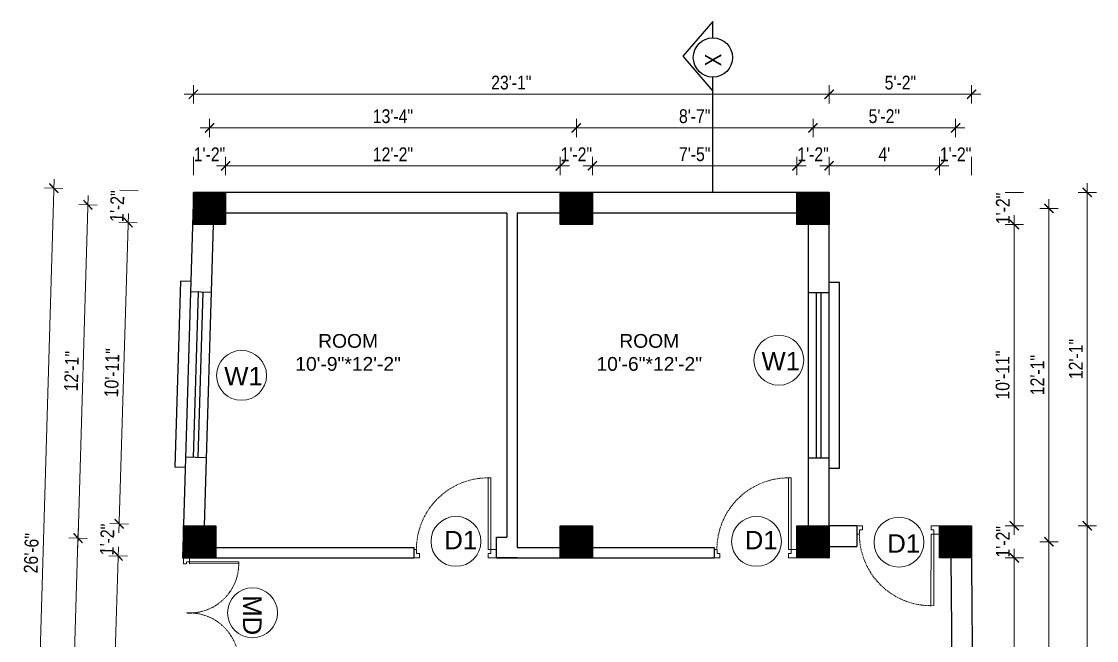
# Model space of a CAD drawing. Header units: inches. Extents: x -9985691 to 3643, y -3270716 to 4788.
# Drawn here: x -4975183.7 to -4974715.9, y -3264866.4 to -3264596.9 of the extents above; entities that cross this region are included whole.
import ezdxf

# ---------------------------------------------------------------- set-up
doc = ezdxf.new("R2010")
doc.units = ezdxf.units.IN
doc.header["$LTSCALE"] = 2
doc.header["$MEASUREMENT"] = 0
doc.header["$PDMODE"] = 34
doc.linetypes.add('HIDDEN', pattern=[0.375, 0.25, -0.125])
doc.layers.get('0').update_dxf_attribs({"linetype": 'CONTINUOUS'})
doc.layers.get('DEFPOINTS').update_dxf_attribs({"color": 141, "linetype": 'CONTINUOUS'})
doc.layers.add('A-Hatch', color=7, linetype='CONTINUOUS')
for name, color, linetype, lineweight in [('Annotate-Lite.w', 177, 'CONTINUOUS', 9), ('DIM 1-100', 4, 'CONTINUOUS', 13), ('Door-Window.w', 4, 'CONTINUOUS', 15), ('TEXT', 181, 'CONTINUOUS', 25)]:
    doc.layers.add(name, color=color, linetype=linetype, lineweight=lineweight)
doc.styles.add('ARAIL', font='ARIALN.TTF')
doc.styles.add('arial.', font='arial.ttf')
doc.styles.add('gaurav', font='arial.ttf')
doc.styles.get("Standard").update_dxf_attribs({"font": 'ARIALN.TTF'})
doc.dimstyles.new('1 by 96', dxfattribs={"dimtxt": 6, "dimasz": 4, "dimexe": 4, "dimexo": 4, "dimgap": 2, "dimtad": 1, "dimdec": 0, "dimzin": 0, "dimdsep": 46, "dimlunit": 4, "dimtxsty": 'Standard', "dimblk": 'ARCHTICK', "dimcen": 0, "dimdle": 4, "dimadec": 0, "dimazin": 0, "dimtfac": 1, "dimtdec": 0, "dimtix": 1, "dimtofl": 0, "dimtmove": 1, "dimatfit": 3, "dimldrblk": 'ARCHTICK', "dimfxl": 4, "dimfxlon": 1, "dimtolj": 1, "dimtzin": 0, "dimlwd": -1, "dimlwe": -1, "dimarcsym": 0})

# ---------------------------------------------------------------- blocks, each defined once
blk = doc.blocks.new('FDFDRE')
at = {"ltscale": 3}
for p, q in [((165701.11, -58637.82), (165701.1, -58641.5)), ((165704.78, -58637.83), (165701.11, -58637.82)), ((165704.78, -58639.66), (165703.55, -58639.66)), ((165703.55, -58639.66), (165703.55, -58641.5)), ((165704.78, -58639.66), (165704.78, -58637.83)), ((165766.98, -58637.83), (165770.65, -58637.82)), ((165766.98, -58639.66), (165766.98, -58637.83)), ((165766.98, -58639.66), (165768.2, -58639.66)), ((165768.2, -58639.66), (165768.2, -58641.5)), ((165770.65, -58637.82), (165770.65, -58641.5)), ((165701.1, -58641.5), (165703.55, -58641.5)), ((165703.55, -58641.5), (165703.53, -58672.63)), ((165703.55, -58641.5), (165704.78, -58641.5)), ((165704.78, -58641.5), (165704.76, -58672.65)), ((165766.98, -58641.5), (165767, -58672.65)), ((165768.2, -58641.5), (165766.98, -58641.5)), ((165770.65, -58641.5), (165768.2, -58641.5)), ((165768.2, -58641.5), (165768.22, -58672.63)), ((165703.53, -58672.63), (165704.76, -58672.65)), ((165768.22, -58672.63), (165767, -58672.65))]:
    blk.add_line(p, q, dxfattribs=at)
at = {"layer": 'Door-Window.w', "color": 9, "linetype": 'HIDDEN', "lineweight": 18}
for centre, start, end in [((165704.78, -58641.5), 269.96183, 3.38353), ((165766.98, -58641.5), 176.61647, 270.03817)]:
    blk.add_arc(centre, 31.16, start, end, dxfattribs=at)
blk = doc.blocks.new('3-0')
at = {"ltscale": 3}
for p, q in [((11063.05, 10097.68), (11065.97, 10099.9)), ((11063.05, 10097.68), (11064.53, 10095.73)), ((11065.25, 10097.81), (11066.71, 10098.92)), ((11065.99, 10096.84), (11065.25, 10097.81)), ((11065.97, 10099.9), (11066.71, 10098.92)), ((11065.99, 10096.84), (11064.53, 10095.73)), ((11085.5, 10074.13), (11110.32, 10092.96)), ((11111.05, 10091.97), (11110.32, 10092.96)), ((11086.24, 10073.15), (11111.05, 10091.97)), ((11086.24, 10073.15), (11085.5, 10074.13)), ((11084.04, 10073.02), (11082.57, 10071.91)), ((11082.57, 10071.91), (11084.79, 10068.98)), ((11084.04, 10073.02), (11084.78, 10072.04)), ((11084.78, 10072.04), (11086.24, 10073.15)), ((11084.79, 10068.98), (11087.72, 10071.2)), ((11087.72, 10071.2), (11086.24, 10073.15))]:
    blk.add_line(p, q, dxfattribs=at)
at = {"layer": 'Door-Window.w', "color": 9, "linetype": 'HIDDEN', "lineweight": 18}
blk.add_arc((11085.5, 10074.13), 31.16, 37.1906, 127.1465, dxfattribs=at)
blk = doc.blocks.new('*D651')
at = {"layer": 'DEFPOINTS', "color": 0, "ltscale": 0.5, "transparency": 16777216}
for p in [(-4975094.88, -3264659.79), (-4975108.88, -3264671.33), (-4975094.88, -3264671.33)]:
    blk.add_point(p, dxfattribs=at)
at = {"layer": 'DIM 1-100', "color": 0, "ltscale": 0.5, "transparency": 16777216}
for p, q in [((-4975108.88, -3264663.79), (-4975108.88, -3264655.79)), ((-4975094.88, -3264663.79), (-4975094.88, -3264655.79))]:
    blk.add_line(p, q, dxfattribs=at)
at = {"layer": 'DIM 1-100', "color": 0, "ltscale": 0.5, "transparency": 16777216, "insert": (-4975101.88, -3264654.78), "char_height": 6, "attachment_point": 5}
blk.add_mtext('\\A1;1\'-2"', dxfattribs=at)
blk = doc.blocks.new('_ArchTick')
at = {"color": 0, "linetype": 'ByBlock', "const_width": 0.15}
blk.add_lwpolyline([(-0.5, -0.5), (0.5, 0.5)], dxfattribs=at)
blk = doc.blocks.new('*D652')
at = {"layer": 'DEFPOINTS', "color": 0, "ltscale": 0.5, "transparency": 16777216}
for p in [(-4974949.24, -3264659.79), (-4975094.88, -3264671.33), (-4974949.24, -3264671.33)]:
    blk.add_point(p, dxfattribs=at)
at = {"layer": 'DIM 1-100', "color": 0, "ltscale": 0.5, "transparency": 16777216}
for p, q in [((-4975094.88, -3264663.79), (-4975094.88, -3264655.79)), ((-4974949.24, -3264663.79), (-4974949.24, -3264655.79)), ((-4975098.88, -3264659.79), (-4974945.24, -3264659.79))]:
    blk.add_line(p, q, dxfattribs=at)
at = {"layer": 'DIM 1-100', "color": 0, "ltscale": 0.5, "transparency": 16777216, "xscale": 4, "yscale": 4, "zscale": 4, "rotation": 180}
blk.add_blockref('_ArchTick', (-4975094.88, -3264659.79), dxfattribs=at)
at = {"layer": 'DIM 1-100', "color": 0, "ltscale": 0.5, "transparency": 16777216, "xscale": 4, "yscale": 4, "zscale": 4}
blk.add_blockref('_ArchTick', (-4974949.24, -3264659.79), dxfattribs=at)
at = {"layer": 'DIM 1-100', "color": 0, "ltscale": 0.5, "transparency": 16777216, "insert": (-4975022.06, -3264654.78), "char_height": 6, "attachment_point": 5}
blk.add_mtext('\\A1;12\'-2"', dxfattribs=at)
blk = doc.blocks.new('*D653')
at = {"layer": 'DEFPOINTS', "color": 0, "ltscale": 0.5, "transparency": 16777216}
for p in [(-4974935.24, -3264659.79), (-4974949.24, -3264671.33), (-4974935.24, -3264671.33)]:
    blk.add_point(p, dxfattribs=at)
at = {"layer": 'DIM 1-100', "color": 0, "ltscale": 0.5, "transparency": 16777216}
for p, q in [((-4974949.24, -3264663.79), (-4974949.24, -3264655.79)), ((-4974935.24, -3264663.79), (-4974935.24, -3264655.79))]:
    blk.add_line(p, q, dxfattribs=at)
at = {"layer": 'DIM 1-100', "color": 0, "ltscale": 0.5, "transparency": 16777216, "insert": (-4974942.24, -3264654.78), "char_height": 6, "attachment_point": 5}
blk.add_mtext('\\A1;1\'-2"', dxfattribs=at)
blk = doc.blocks.new('*D654')
at = {"layer": 'DEFPOINTS', "color": 0, "ltscale": 0.5, "transparency": 16777216}
for p in [(-4974846.24, -3264659.79), (-4974935.24, -3264671.33), (-4974846.24, -3264671.33)]:
    blk.add_point(p, dxfattribs=at)
at = {"layer": 'DIM 1-100', "color": 0, "ltscale": 0.5, "transparency": 16777216}
for p, q in [((-4974935.24, -3264663.79), (-4974935.24, -3264655.79)), ((-4974846.24, -3264663.79), (-4974846.24, -3264655.79)), ((-4974939.24, -3264659.79), (-4974842.24, -3264659.79))]:
    blk.add_line(p, q, dxfattribs=at)
at = {"layer": 'DIM 1-100', "color": 0, "ltscale": 0.5, "transparency": 16777216, "xscale": 4, "yscale": 4, "zscale": 4, "rotation": 180}
blk.add_blockref('_ArchTick', (-4974935.24, -3264659.79), dxfattribs=at)
at = {"layer": 'DIM 1-100', "color": 0, "ltscale": 0.5, "transparency": 16777216, "xscale": 4, "yscale": 4, "zscale": 4}
blk.add_blockref('_ArchTick', (-4974846.24, -3264659.79), dxfattribs=at)
at = {"layer": 'DIM 1-100', "color": 0, "ltscale": 0.5, "transparency": 16777216, "insert": (-4974890.74, -3264654.74), "char_height": 6, "attachment_point": 5}
blk.add_mtext('\\A1;7\'-5"', dxfattribs=at)
blk = doc.blocks.new('*D655')
at = {"layer": 'DEFPOINTS', "color": 0, "ltscale": 0.5, "transparency": 16777216}
for p in [(-4974832.24, -3264659.79), (-4974846.24, -3264671.33), (-4974832.24, -3264671.33)]:
    blk.add_point(p, dxfattribs=at)
at = {"layer": 'DIM 1-100', "color": 0, "ltscale": 0.5, "transparency": 16777216}
for p, q in [((-4974846.24, -3264663.79), (-4974846.24, -3264655.79)), ((-4974832.24, -3264663.79), (-4974832.24, -3264655.79))]:
    blk.add_line(p, q, dxfattribs=at)
at = {"layer": 'DIM 1-100', "color": 0, "ltscale": 0.5, "transparency": 16777216, "insert": (-4974839.24, -3264654.78), "char_height": 6, "attachment_point": 5}
blk.add_mtext('\\A1;1\'-2"', dxfattribs=at)
blk = doc.blocks.new('*D656')
at = {"layer": 'DEFPOINTS', "color": 0, "ltscale": 0.5, "transparency": 16777216}
for p in [(-4974784.21, -3264659.79), (-4974832.24, -3264671.33), (-4974784.21, -3264816.46)]:
    blk.add_point(p, dxfattribs=at)
at = {"layer": 'DIM 1-100', "color": 0, "ltscale": 0.5, "transparency": 16777216}
for p, q in [((-4974832.24, -3264663.79), (-4974832.24, -3264655.79)), ((-4974784.21, -3264663.79), (-4974784.21, -3264655.79)), ((-4974836.24, -3264659.79), (-4974780.21, -3264659.79))]:
    blk.add_line(p, q, dxfattribs=at)
at = {"layer": 'DIM 1-100', "color": 0, "ltscale": 0.5, "transparency": 16777216, "xscale": 4, "yscale": 4, "zscale": 4, "rotation": 180}
blk.add_blockref('_ArchTick', (-4974832.24, -3264659.79), dxfattribs=at)
at = {"layer": 'DIM 1-100', "color": 0, "ltscale": 0.5, "transparency": 16777216, "xscale": 4, "yscale": 4, "zscale": 4}
blk.add_blockref('_ArchTick', (-4974784.21, -3264659.79), dxfattribs=at)
at = {"layer": 'DIM 1-100', "color": 0, "ltscale": 0.5, "transparency": 16777216, "insert": (-4974808.22, -3264654.79), "char_height": 6, "attachment_point": 5}
blk.add_mtext("\\A1;4'", dxfattribs=at)
blk = doc.blocks.new('*D657')
at = {"layer": 'DEFPOINTS', "color": 0, "ltscale": 0.5, "transparency": 16777216}
for p in [(-4974770.21, -3264659.79), (-4974784.21, -3264816.46), (-4974770.21, -3264816.46)]:
    blk.add_point(p, dxfattribs=at)
at = {"layer": 'DIM 1-100', "color": 0, "ltscale": 0.5, "transparency": 16777216}
for p, q in [((-4974784.21, -3264663.79), (-4974784.21, -3264655.79)), ((-4974770.21, -3264663.79), (-4974770.21, -3264655.79))]:
    blk.add_line(p, q, dxfattribs=at)
at = {"layer": 'DIM 1-100', "color": 0, "ltscale": 0.5, "transparency": 16777216, "insert": (-4974777.21, -3264654.78), "char_height": 6, "attachment_point": 5}
blk.add_mtext('\\A1;1\'-2"', dxfattribs=at)
blk = doc.blocks.new('*D658')
at = {"layer": 'DEFPOINTS', "color": 0, "ltscale": 0.5, "transparency": 16777216}
for p in [(-4974942.24, -3264643.27), (-4975101.88, -3264678.33), (-4974942.24, -3264678.33)]:
    blk.add_point(p, dxfattribs=at)
at = {"layer": 'DIM 1-100', "color": 0, "ltscale": 0.5, "transparency": 16777216}
for p, q in [((-4975101.88, -3264647.27), (-4975101.88, -3264639.27)), ((-4974942.24, -3264647.27), (-4974942.24, -3264639.27)), ((-4975105.88, -3264643.27), (-4974938.24, -3264643.27))]:
    blk.add_line(p, q, dxfattribs=at)
at = {"layer": 'DIM 1-100', "color": 0, "ltscale": 0.5, "transparency": 16777216, "xscale": 4, "yscale": 4, "zscale": 4, "rotation": 180}
blk.add_blockref('_ArchTick', (-4975101.88, -3264643.27), dxfattribs=at)
at = {"layer": 'DIM 1-100', "color": 0, "ltscale": 0.5, "transparency": 16777216, "xscale": 4, "yscale": 4, "zscale": 4}
blk.add_blockref('_ArchTick', (-4974942.24, -3264643.27), dxfattribs=at)
at = {"layer": 'DIM 1-100', "color": 0, "ltscale": 0.5, "transparency": 16777216, "insert": (-4975022.06, -3264638.21), "char_height": 6, "attachment_point": 5}
blk.add_mtext('\\A1;13\'-4"', dxfattribs=at)
blk = doc.blocks.new('*D659')
at = {"layer": 'DEFPOINTS', "color": 0, "ltscale": 0.5, "transparency": 16777216}
for p in [(-4974839.24, -3264643.27), (-4974942.24, -3264678.33), (-4974839.24, -3264678.33)]:
    blk.add_point(p, dxfattribs=at)
at = {"layer": 'DIM 1-100', "color": 0, "ltscale": 0.5, "transparency": 16777216}
for p, q in [((-4974942.24, -3264647.27), (-4974942.24, -3264639.27)), ((-4974839.24, -3264647.27), (-4974839.24, -3264639.27)), ((-4974946.24, -3264643.27), (-4974835.24, -3264643.27))]:
    blk.add_line(p, q, dxfattribs=at)
at = {"layer": 'DIM 1-100', "color": 0, "ltscale": 0.5, "transparency": 16777216, "xscale": 4, "yscale": 4, "zscale": 4, "rotation": 180}
blk.add_blockref('_ArchTick', (-4974942.24, -3264643.27), dxfattribs=at)
at = {"layer": 'DIM 1-100', "color": 0, "ltscale": 0.5, "transparency": 16777216, "xscale": 4, "yscale": 4, "zscale": 4}
blk.add_blockref('_ArchTick', (-4974839.24, -3264643.27), dxfattribs=at)
at = {"layer": 'DIM 1-100', "color": 0, "ltscale": 0.5, "transparency": 16777216, "insert": (-4974890.74, -3264638.21), "char_height": 6, "attachment_point": 5}
blk.add_mtext('\\A1;8\'-7"', dxfattribs=at)
blk = doc.blocks.new('*D660')
at = {"layer": 'DEFPOINTS', "color": 0, "ltscale": 0.5, "transparency": 16777216}
for p in [(-4974777.21, -3264643.27), (-4974839.24, -3264678.33), (-4974777.21, -3264823.46)]:
    blk.add_point(p, dxfattribs=at)
at = {"layer": 'DIM 1-100', "color": 0, "ltscale": 0.5, "transparency": 16777216}
for p, q in [((-4974839.24, -3264647.27), (-4974839.24, -3264639.27)), ((-4974777.21, -3264647.27), (-4974777.21, -3264639.27)), ((-4974843.24, -3264643.27), (-4974773.21, -3264643.27))]:
    blk.add_line(p, q, dxfattribs=at)
at = {"layer": 'DIM 1-100', "color": 0, "ltscale": 0.5, "transparency": 16777216, "xscale": 4, "yscale": 4, "zscale": 4, "rotation": 180}
blk.add_blockref('_ArchTick', (-4974839.24, -3264643.27), dxfattribs=at)
at = {"layer": 'DIM 1-100', "color": 0, "ltscale": 0.5, "transparency": 16777216, "xscale": 4, "yscale": 4, "zscale": 4}
blk.add_blockref('_ArchTick', (-4974777.21, -3264643.27), dxfattribs=at)
at = {"layer": 'DIM 1-100', "color": 0, "ltscale": 0.5, "transparency": 16777216, "insert": (-4974808.22, -3264638.21), "char_height": 6, "attachment_point": 5}
blk.add_mtext('\\A1;5\'-2"', dxfattribs=at)
blk = doc.blocks.new('*D661')
at = {"layer": 'DEFPOINTS', "color": 0, "ltscale": 0.5, "transparency": 16777216}
for p in [(-4975108.88, -3264628.63), (-4975108.88, -3264671.33), (-4974832.24, -3264671.33)]:
    blk.add_point(p, dxfattribs=at)
at = {"layer": 'DIM 1-100', "color": 0, "ltscale": 0.5, "transparency": 16777216}
for p, q in [((-4975108.88, -3264632.63), (-4975108.88, -3264624.63)), ((-4974832.24, -3264632.63), (-4974832.24, -3264624.63)), ((-4974828.24, -3264628.63), (-4975112.88, -3264628.63))]:
    blk.add_line(p, q, dxfattribs=at)
at = {"layer": 'DIM 1-100', "color": 0, "ltscale": 0.5, "transparency": 16777216, "xscale": 4, "yscale": 4, "zscale": 4, "rotation": 180}
blk.add_blockref('_ArchTick', (-4975108.88, -3264628.63), dxfattribs=at)
at = {"layer": 'DIM 1-100', "color": 0, "ltscale": 0.5, "transparency": 16777216, "xscale": 4, "yscale": 4, "zscale": 4}
blk.add_blockref('_ArchTick', (-4974832.24, -3264628.63), dxfattribs=at)
at = {"layer": 'DIM 1-100', "color": 0, "ltscale": 0.5, "transparency": 16777216, "insert": (-4974970.56, -3264623.57), "char_height": 6, "attachment_point": 5}
blk.add_mtext('\\A1;23\'-1"', dxfattribs=at)
blk = doc.blocks.new('*D662')
at = {"layer": 'DEFPOINTS', "color": 0, "ltscale": 0.5, "transparency": 16777216}
for p in [(-4974770.21, -3264628.63), (-4974832.24, -3264671.33), (-4974770.21, -3264816.46)]:
    blk.add_point(p, dxfattribs=at)
at = {"layer": 'DIM 1-100', "color": 0, "ltscale": 0.5, "transparency": 16777216}
for p, q in [((-4974832.24, -3264632.63), (-4974832.24, -3264624.63)), ((-4974770.21, -3264632.63), (-4974770.21, -3264624.63)), ((-4974836.24, -3264628.63), (-4974766.21, -3264628.63))]:
    blk.add_line(p, q, dxfattribs=at)
at = {"layer": 'DIM 1-100', "color": 0, "ltscale": 0.5, "transparency": 16777216, "xscale": 4, "yscale": 4, "zscale": 4, "rotation": 180}
blk.add_blockref('_ArchTick', (-4974832.24, -3264628.63), dxfattribs=at)
at = {"layer": 'DIM 1-100', "color": 0, "ltscale": 0.5, "transparency": 16777216, "xscale": 4, "yscale": 4, "zscale": 4}
blk.add_blockref('_ArchTick', (-4974770.21, -3264628.63), dxfattribs=at)
at = {"layer": 'DIM 1-100', "color": 0, "ltscale": 0.5, "transparency": 16777216, "insert": (-4974801.22, -3264623.57), "char_height": 6, "attachment_point": 5}
blk.add_mtext('\\A1;5\'-2"', dxfattribs=at)
blk = doc.blocks.new('*D663')
at = {"layer": 'DEFPOINTS', "color": 0, "ltscale": 0.5, "transparency": 16777216}
for p in [(-4975141.19, -3264815.62), (-4975113.19, -3264816.46), (-4975113.61, -3264830.46)]:
    blk.add_point(p, dxfattribs=at)
at = {"layer": 'DIM 1-100', "color": 0, "ltscale": 0.5, "transparency": 16777216}
for p, q in [((-4975137.19, -3264815.74), (-4975145.19, -3264815.51)), ((-4975137.61, -3264829.74), (-4975145.61, -3264829.51))]:
    blk.add_line(p, q, dxfattribs=at)
at = {"layer": 'DIM 1-100', "color": 0, "ltscale": 0.5, "transparency": 16777216, "insert": (-4975146.41, -3264822.48), "char_height": 6, "attachment_point": 5, "rotation": 88.2969}
blk.add_mtext('\\A1;1\'-2"', dxfattribs=at)
blk = doc.blocks.new('*D664')
at = {"layer": 'DEFPOINTS', "color": 0, "ltscale": 0.5, "transparency": 16777216}
for p in [(-4975113.61, -3264830.46), (-4975145.92, -3264974.62), (-4975117.92, -3264975.46)]:
    blk.add_point(p, dxfattribs=at)
at = {"layer": 'DIM 1-100', "color": 0, "ltscale": 0.5, "transparency": 16777216}
for p, q in [((-4975141.49, -3264825.63), (-4975146.04, -3264978.62)), ((-4975137.61, -3264829.74), (-4975145.61, -3264829.51)), ((-4975141.92, -3264974.74), (-4975149.92, -3264974.51))]:
    blk.add_line(p, q, dxfattribs=at)
at = {"layer": 'DIM 1-100', "color": 0, "ltscale": 0.5, "transparency": 16777216, "xscale": 4, "yscale": 4, "zscale": 4}
for p, rotation in [((-4975141.61, -3264829.62), 88.29686496299877), ((-4975145.92, -3264974.62), 268.2968649629988)]:
    blk.add_blockref('_ArchTick', p, dxfattribs=dict(at, rotation=rotation))
at = {"layer": 'DIM 1-100', "color": 0, "ltscale": 0.5, "transparency": 16777216, "insert": (-4975148.77, -3264901.98), "char_height": 6, "attachment_point": 5, "rotation": 88.2969}
blk.add_mtext('\\A1;12\'-1"', dxfattribs=at)
blk = doc.blocks.new('*D666')
at = {"layer": 'DEFPOINTS', "color": 0, "ltscale": 0.5, "transparency": 16777216}
for p in [(-4975137.29, -3264684.49), (-4975108.88, -3264685.33), (-4975113.19, -3264816.46)]:
    blk.add_point(p, dxfattribs=at)
at = {"layer": 'DIM 1-100', "color": 0, "ltscale": 0.5, "transparency": 16777216}
for p, q in [((-4975141.31, -3264819.62), (-4975137.17, -3264680.49)), ((-4975133.29, -3264684.6), (-4975141.29, -3264684.37)), ((-4975137.19, -3264815.74), (-4975145.19, -3264815.51))]:
    blk.add_line(p, q, dxfattribs=at)
at = {"layer": 'DIM 1-100', "color": 0, "ltscale": 0.5, "transparency": 16777216, "xscale": 4, "yscale": 4, "zscale": 4}
for p, rotation in [((-4975137.29, -3264684.49), 88.29686496299881), ((-4975141.19, -3264815.62), 268.2968649629988)]:
    blk.add_blockref('_ArchTick', p, dxfattribs=dict(at, rotation=rotation))
at = {"layer": 'DIM 1-100', "color": 0, "ltscale": 0.5, "transparency": 16777216, "insert": (-4975144.3, -3264749.9), "char_height": 6, "attachment_point": 5, "rotation": 88.2969}
blk.add_mtext('\\A1;10\'-11"', dxfattribs=at)
blk = doc.blocks.new('*D667')
at = {"layer": 'DEFPOINTS', "color": 0, "ltscale": 0.5, "transparency": 16777216}
for p in [(-4975136.88, -3264670.5), (-4975108.88, -3264671.33), (-4975108.88, -3264685.33)]:
    blk.add_point(p, dxfattribs=at)
at = {"layer": 'DIM 1-100', "color": 0, "ltscale": 0.5, "transparency": 16777216}
for p, q in [((-4975132.88, -3264670.62), (-4975140.87, -3264670.38)), ((-4975133.29, -3264684.6), (-4975141.29, -3264684.37))]:
    blk.add_line(p, q, dxfattribs=at)
at = {"layer": 'DIM 1-100', "color": 0, "ltscale": 0.5, "transparency": 16777216, "insert": (-4975142.09, -3264677.34), "char_height": 6, "attachment_point": 5, "rotation": 88.2969}
blk.add_mtext('\\A1;1\'-2"', dxfattribs=at)
blk = doc.blocks.new('*D668')
at = {"layer": 'DEFPOINTS', "color": 0, "ltscale": 0.5, "transparency": 16777216}
for p in [(-4975159.09, -3264821.88), (-4975106.19, -3264823.46), (-4975110.92, -3264982.46)]:
    blk.add_point(p, dxfattribs=at)
at = {"layer": 'DIM 1-100', "color": 0, "ltscale": 0.5, "transparency": 16777216}
for p, q in [((-4975163.93, -3264984.88), (-4975158.97, -3264817.89)), ((-4975155.09, -3264822), (-4975163.09, -3264821.77)), ((-4975159.82, -3264981), (-4975167.81, -3264980.77))]:
    blk.add_line(p, q, dxfattribs=at)
at = {"layer": 'DIM 1-100', "color": 0, "ltscale": 0.5, "transparency": 16777216, "xscale": 4, "yscale": 4, "zscale": 4}
for p, rotation in [((-4975159.09, -3264821.88), 88.29686496677859), ((-4975163.82, -3264980.88), 268.2968649667786)]:
    blk.add_blockref('_ArchTick', p, dxfattribs=dict(at, rotation=rotation))
at = {"layer": 'DIM 1-100', "color": 0, "ltscale": 0.5, "transparency": 16777216, "insert": (-4975166.51, -3264901.23), "char_height": 6, "attachment_point": 5, "rotation": 88.2969}
blk.add_mtext('\\A1;13\'-3"', dxfattribs=at)
blk = doc.blocks.new('*D669')
at = {"layer": 'DEFPOINTS', "color": 0, "ltscale": 0.5, "transparency": 16777216}
for p in [(-4975154.77, -3264676.76), (-4975101.88, -3264678.33), (-4975106.19, -3264823.46)]:
    blk.add_point(p, dxfattribs=at)
at = {"layer": 'DIM 1-100', "color": 0, "ltscale": 0.5, "transparency": 16777216}
for p, q in [((-4975159.21, -3264825.88), (-4975154.65, -3264672.76)), ((-4975150.77, -3264676.88), (-4975158.77, -3264676.64)), ((-4975155.09, -3264822), (-4975163.09, -3264821.77))]:
    blk.add_line(p, q, dxfattribs=at)
at = {"layer": 'DIM 1-100', "color": 0, "ltscale": 0.5, "transparency": 16777216, "xscale": 4, "yscale": 4, "zscale": 4}
for p, rotation in [((-4975154.77, -3264676.76), 88.29686496677857), ((-4975159.09, -3264821.88), 268.2968649667786)]:
    blk.add_blockref('_ArchTick', p, dxfattribs=dict(at, rotation=rotation))
at = {"layer": 'DIM 1-100', "color": 0, "ltscale": 0.5, "transparency": 16777216, "insert": (-4975161.94, -3264749.17), "char_height": 6, "attachment_point": 5, "rotation": 88.2969}
blk.add_mtext('\\A1;12\'-1"', dxfattribs=at)
blk = doc.blocks.new('*D670')
at = {"layer": 'DEFPOINTS', "color": 0, "ltscale": 0.5, "transparency": 16777216}
for p in [(-4975108.88, -3264671.33), (-4975179.08, -3264987.65), (-4975118.34, -3264989.46)]:
    blk.add_point(p, dxfattribs=at)
at = {"layer": 'DIM 1-100', "color": 0, "ltscale": 0.5, "transparency": 16777216}
for p, q in [((-4975169.5, -3264665.53), (-4975179.2, -3264991.65)), ((-4975165.63, -3264669.64), (-4975173.62, -3264669.4)), ((-4975175.08, -3264987.77), (-4975183.08, -3264987.53))]:
    blk.add_line(p, q, dxfattribs=at)
at = {"layer": 'DIM 1-100', "color": 0, "ltscale": 0.5, "transparency": 16777216, "xscale": 4, "yscale": 4, "zscale": 4}
for p, rotation in [((-4975169.62, -3264669.52), 88.29686496680357), ((-4975179.08, -3264987.65), 268.2968649668036)]:
    blk.add_blockref('_ArchTick', p, dxfattribs=dict(at, rotation=rotation))
at = {"layer": 'DIM 1-100', "color": 0, "ltscale": 0.5, "transparency": 16777216, "insert": (-4975179.41, -3264828.44), "char_height": 6, "attachment_point": 5, "rotation": 88.2969}
blk.add_mtext('\\A1;26\'-6"', dxfattribs=at)
blk = doc.blocks.new('*D681')
at = {"layer": 'DEFPOINTS', "color": 0, "ltscale": 0.5, "transparency": 16777216}
for p in [(-4974770.21, -3264830.46), (-4974751.64, -3264830.46), (-4974768.99, -3264975.46)]:
    blk.add_point(p, dxfattribs=at)
at = {"layer": 'DIM 1-100', "color": 0, "ltscale": 0.5, "transparency": 16777216}
for p, q in [((-4974751.64, -3264979.46), (-4974751.64, -3264826.46)), ((-4974755.64, -3264830.46), (-4974747.64, -3264830.46)), ((-4974755.64, -3264975.46), (-4974747.64, -3264975.46))]:
    blk.add_line(p, q, dxfattribs=at)
at = {"layer": 'DIM 1-100', "color": 0, "ltscale": 0.5, "transparency": 16777216, "xscale": 4, "yscale": 4, "zscale": 4}
for p, rotation in [((-4974751.64, -3264830.46), 90), ((-4974751.64, -3264975.46), 270)]:
    blk.add_blockref('_ArchTick', p, dxfattribs=dict(at, rotation=rotation))
at = {"layer": 'DIM 1-100', "color": 0, "ltscale": 0.5, "transparency": 16777216, "insert": (-4974756.65, -3264902.96), "char_height": 6, "attachment_point": 5, "rotation": 90}
blk.add_mtext('\\A1;12\'-1"', dxfattribs=at)
blk = doc.blocks.new('*D682')
at = {"layer": 'DEFPOINTS', "color": 0, "ltscale": 0.5, "transparency": 16777216}
for p in [(-4974770.21, -3264816.46), (-4974751.64, -3264816.46), (-4974770.21, -3264830.46)]:
    blk.add_point(p, dxfattribs=at)
at = {"layer": 'DIM 1-100', "color": 0, "ltscale": 0.5, "transparency": 16777216}
for p, q in [((-4974755.64, -3264816.46), (-4974747.64, -3264816.46)), ((-4974755.64, -3264830.46), (-4974747.64, -3264830.46))]:
    blk.add_line(p, q, dxfattribs=at)
at = {"layer": 'DIM 1-100', "color": 0, "ltscale": 0.5, "transparency": 16777216, "insert": (-4974756.65, -3264823.46), "char_height": 6, "attachment_point": 5, "rotation": 90}
blk.add_mtext('\\A1;1\'-2"', dxfattribs=at)
blk = doc.blocks.new('*D683')
at = {"layer": 'DEFPOINTS', "color": 0, "ltscale": 0.5, "transparency": 16777216}
for p in [(-4974832.24, -3264685.33), (-4974751.64, -3264685.33), (-4974770.21, -3264816.46)]:
    blk.add_point(p, dxfattribs=at)
at = {"layer": 'DIM 1-100', "color": 0, "ltscale": 0.5, "transparency": 16777216}
for p, q in [((-4974751.64, -3264820.46), (-4974751.64, -3264681.33)), ((-4974755.64, -3264685.33), (-4974747.64, -3264685.33)), ((-4974755.64, -3264816.46), (-4974747.64, -3264816.46))]:
    blk.add_line(p, q, dxfattribs=at)
at = {"layer": 'DIM 1-100', "color": 0, "ltscale": 0.5, "transparency": 16777216, "xscale": 4, "yscale": 4, "zscale": 4}
for p, rotation in [((-4974751.64, -3264685.33), 90), ((-4974751.64, -3264816.46), 270)]:
    blk.add_blockref('_ArchTick', p, dxfattribs=dict(at, rotation=rotation))
at = {"layer": 'DIM 1-100', "color": 0, "ltscale": 0.5, "transparency": 16777216, "insert": (-4974756.7, -3264750.89), "char_height": 6, "attachment_point": 5, "rotation": 90}
blk.add_mtext('\\A1;10\'-11"', dxfattribs=at)
blk = doc.blocks.new('*D684')
at = {"layer": 'DEFPOINTS', "color": 0, "ltscale": 0.5, "transparency": 16777216}
for p in [(-4974832.24, -3264671.33), (-4974751.64, -3264671.33), (-4974832.24, -3264685.33)]:
    blk.add_point(p, dxfattribs=at)
at = {"layer": 'DIM 1-100', "color": 0, "ltscale": 0.5, "transparency": 16777216}
for p, q in [((-4974755.64, -3264671.33), (-4974747.64, -3264671.33)), ((-4974755.64, -3264685.33), (-4974747.64, -3264685.33))]:
    blk.add_line(p, q, dxfattribs=at)
at = {"layer": 'DIM 1-100', "color": 0, "ltscale": 0.5, "transparency": 16777216, "insert": (-4974756.65, -3264678.33), "char_height": 6, "attachment_point": 5, "rotation": 90}
blk.add_mtext('\\A1;1\'-2"', dxfattribs=at)
blk = doc.blocks.new('*D685')
at = {"layer": 'DEFPOINTS', "color": 0, "ltscale": 0.5, "transparency": 16777216}
for p in [(-4974777.21, -3264823.46), (-4974736.61, -3264823.46), (-4974775.99, -3264982.46)]:
    blk.add_point(p, dxfattribs=at)
at = {"layer": 'DIM 1-100', "color": 0, "ltscale": 0.5, "transparency": 16777216}
for p, q in [((-4974736.61, -3264986.46), (-4974736.61, -3264819.46)), ((-4974740.61, -3264823.46), (-4974732.61, -3264823.46)), ((-4974740.61, -3264982.46), (-4974732.61, -3264982.46))]:
    blk.add_line(p, q, dxfattribs=at)
at = {"layer": 'DIM 1-100', "color": 0, "ltscale": 0.5, "transparency": 16777216, "xscale": 4, "yscale": 4, "zscale": 4}
for p, rotation in [((-4974736.61, -3264823.46), 90), ((-4974736.61, -3264982.46), 270)]:
    blk.add_blockref('_ArchTick', p, dxfattribs=dict(at, rotation=rotation))
at = {"layer": 'DIM 1-100', "color": 0, "ltscale": 0.5, "transparency": 16777216, "insert": (-4974741.67, -3264902.96), "char_height": 6, "attachment_point": 5, "rotation": 90}
blk.add_mtext('\\A1;13\'-3"', dxfattribs=at)
blk = doc.blocks.new('*D686')
at = {"layer": 'DEFPOINTS', "color": 0, "ltscale": 0.5, "transparency": 16777216}
for p in [(-4974839.24, -3264678.33), (-4974736.61, -3264678.33), (-4974777.21, -3264823.46)]:
    blk.add_point(p, dxfattribs=at)
at = {"layer": 'DIM 1-100', "color": 0, "ltscale": 0.5, "transparency": 16777216}
for p, q in [((-4974736.61, -3264827.46), (-4974736.61, -3264674.33)), ((-4974740.61, -3264678.33), (-4974732.61, -3264678.33)), ((-4974740.61, -3264823.46), (-4974732.61, -3264823.46))]:
    blk.add_line(p, q, dxfattribs=at)
at = {"layer": 'DIM 1-100', "color": 0, "ltscale": 0.5, "transparency": 16777216, "xscale": 4, "yscale": 4, "zscale": 4}
for p, rotation in [((-4974736.61, -3264678.33), 90), ((-4974736.61, -3264823.46), 270)]:
    blk.add_blockref('_ArchTick', p, dxfattribs=dict(at, rotation=rotation))
at = {"layer": 'DIM 1-100', "color": 0, "ltscale": 0.5, "transparency": 16777216, "insert": (-4974741.62, -3264750.89), "char_height": 6, "attachment_point": 5, "rotation": 90}
blk.add_mtext('\\A1;12\'-1"', dxfattribs=at)
blk = doc.blocks.new('*D687')
at = {"layer": 'DEFPOINTS', "color": 0, "ltscale": 0.5, "transparency": 16777216}
for p in [(-4974770.21, -3264816.46), (-4974719.88, -3264816.46), (-4974768.88, -3264989.46)]:
    blk.add_point(p, dxfattribs=at)
at = {"layer": 'DIM 1-100', "color": 0, "ltscale": 0.5, "transparency": 16777216}
for p, q in [((-4974719.88, -3264993.46), (-4974719.88, -3264812.46)), ((-4974723.88, -3264816.46), (-4974715.88, -3264816.46)), ((-4974723.88, -3264989.46), (-4974715.88, -3264989.46))]:
    blk.add_line(p, q, dxfattribs=at)
at = {"layer": 'DIM 1-100', "color": 0, "ltscale": 0.5, "transparency": 16777216, "xscale": 4, "yscale": 4, "zscale": 4}
for p, rotation in [((-4974719.88, -3264816.46), 90), ((-4974719.88, -3264989.46), 270)]:
    blk.add_blockref('_ArchTick', p, dxfattribs=dict(at, rotation=rotation))
at = {"layer": 'DIM 1-100', "color": 0, "ltscale": 0.5, "transparency": 16777216, "insert": (-4974724.95, -3264902.96), "char_height": 6, "attachment_point": 5, "rotation": 90}
blk.add_mtext('\\A1;14\'-5"', dxfattribs=at)
blk = doc.blocks.new('*D688')
at = {"layer": 'DEFPOINTS', "color": 0, "ltscale": 0.5, "transparency": 16777216}
for p in [(-4974832.24, -3264671.33), (-4974719.88, -3264671.33), (-4974770.21, -3264816.46)]:
    blk.add_point(p, dxfattribs=at)
at = {"layer": 'DIM 1-100', "color": 0, "ltscale": 0.5, "transparency": 16777216}
for p, q in [((-4974719.88, -3264820.46), (-4974719.88, -3264667.33)), ((-4974723.88, -3264671.33), (-4974715.88, -3264671.33)), ((-4974723.88, -3264816.46), (-4974715.88, -3264816.46))]:
    blk.add_line(p, q, dxfattribs=at)
at = {"layer": 'DIM 1-100', "color": 0, "ltscale": 0.5, "transparency": 16777216, "xscale": 4, "yscale": 4, "zscale": 4}
for p, rotation in [((-4974719.88, -3264671.33), 90), ((-4974719.88, -3264816.46), 270)]:
    blk.add_blockref('_ArchTick', p, dxfattribs=dict(at, rotation=rotation))
at = {"layer": 'DIM 1-100', "color": 0, "ltscale": 0.5, "transparency": 16777216, "insert": (-4974724.9, -3264743.89), "char_height": 6, "attachment_point": 5, "rotation": 90}
blk.add_mtext('\\A1;12\'-1"', dxfattribs=at)

msp = doc.modelspace()

# ---------------------------------------------------------------- hatches: boundary and pattern name
at = {"layer": 'A-Hatch', "ltscale": 0.5}
h = msp.add_hatch(dxfattribs=at)
h.set_pattern_fill('ANSI31', color=256)
h.set_pattern_definition([(45, (0, 0), (-0.0883883476483, 0.0883883476483), [])])
h.paths.add_polyline_path([(-4975094.88, -3264671.33), (-4975108.88, -3264671.33), (-4975108.88, -3264685.33), (-4975094.88, -3264685.33)])
h = msp.add_hatch(dxfattribs=at)
h.set_pattern_fill('ANSI31', color=256)
h.set_pattern_definition([(45, (159.64017, 0), (-0.0883883476483, 0.0883883476483), [])])
h.paths.add_polyline_path([(-4974935.24, -3264671.33), (-4974949.24, -3264671.33), (-4974949.24, -3264685.33), (-4974935.24, -3264685.33)])
h = msp.add_hatch(dxfattribs=at)
h.set_pattern_fill('ANSI31', color=256)
h.set_pattern_definition([(45, (262.64017, 0), (-0.0883883476483, 0.0883883476483), [])])
h.paths.add_polyline_path([(-4974832.24, -3264671.33), (-4974846.24, -3264671.33), (-4974846.24, -3264685.33), (-4974832.24, -3264685.33)])
h = msp.add_hatch(dxfattribs=at)
h.set_pattern_fill('ANSI31', color=256)
h.set_pattern_definition([(45, (-4.31522, -145.12696), (-0.0883883476483, 0.0883883476483), [])])
h.paths.add_polyline_path([(-4975099.19, -3264816.46), (-4975113.19, -3264816.46), (-4975113.19, -3264830.46), (-4975099.19, -3264830.46)])
h = msp.add_hatch(dxfattribs=at)
h.set_pattern_fill('ANSI31', color=256)
h.set_pattern_definition([(45, (159.64017, -145.12696), (-0.0883883476483, 0.0883883476483), [])])
h.paths.add_polyline_path([(-4974935.24, -3264816.46), (-4974949.24, -3264816.46), (-4974949.24, -3264830.46), (-4974935.24, -3264830.46)])
h = msp.add_hatch(dxfattribs=at)
h.set_pattern_fill('ANSI31', color=256)
h.set_pattern_definition([(45, (262.64017, -145.12696), (-0.0883883476483, 0.0883883476483), [])])
h.paths.add_polyline_path([(-4974832.24, -3264816.46), (-4974846.24, -3264816.46), (-4974846.24, -3264830.46), (-4974832.24, -3264830.46)])
h = msp.add_hatch(dxfattribs=at)
h.set_pattern_fill('ANSI31', color=256)
h.set_pattern_definition([(45, (324.66601, -145.12696), (-0.0883883476483, 0.0883883476483), [])])
h.paths.add_polyline_path([(-4974770.21, -3264816.46), (-4974784.21, -3264816.46), (-4974784.21, -3264830.46), (-4974770.21, -3264830.46)])

# ---------------------------------------------------------------- linework, layer by layer
at = {"ltscale": 0.5}
for p, q in [((-4974832.24, -3264825.96), (-4974832.24, -3264671.33)), ((-4974972.49, -3264680.33), (-4975094.88, -3264680.33)), ((-4974972.49, -3264680.33), (-4974972.49, -3264821.46)), ((-4974967.99, -3264680.33), (-4974967.99, -3264825.96)), ((-4974949.24, -3264680.33), (-4974967.99, -3264680.33)), ((-4974846.24, -3264680.33), (-4974935.24, -3264680.33)), ((-4975100.29, -3264685.33), (-4975104.19, -3264816.46)), ((-4974841.24, -3264816.46), (-4974841.24, -3264685.33)), ((-4975114.53, -3264710.01), (-4975116.94, -3264790.97)), ((-4975110.03, -3264710.14), (-4975114.53, -3264710.01)), ((-4974832.24, -3264710.39), (-4974827.74, -3264710.39)), ((-4974827.74, -3264791.39), (-4974827.74, -3264710.39)), ((-4975101.17, -3264714.91), (-4975110.16, -3264714.64)), ((-4975108.81, -3264786.71), (-4975106.67, -3264714.75)), ((-4975106.81, -3264786.77), (-4975104.67, -3264714.81)), ((-4974841.24, -3264714.89), (-4974832.24, -3264714.89)), ((-4974837.74, -3264786.89), (-4974837.74, -3264714.89)), ((-4974835.74, -3264786.89), (-4974835.74, -3264714.89)), ((-4975103.31, -3264786.88), (-4975112.3, -3264786.61)), ((-4974841.24, -3264786.89), (-4974832.24, -3264786.89)), ((-4975112.44, -3264791.11), (-4975116.94, -3264790.97)), ((-4974832.24, -3264791.39), (-4974827.74, -3264791.39)), ((-4974820.21, -3264816.46), (-4974832.24, -3264816.46)), ((-4974820.21, -3264816.46), (-4974820.21, -3264825.46)), ((-4975099.19, -3264825.96), (-4975012.99, -3264825.96)), ((-4975012.99, -3264825.96), (-4975012.99, -3264830.46)), ((-4974967.99, -3264825.96), (-4974949.24, -3264825.96)), ((-4974935.24, -3264825.96), (-4974882.24, -3264825.96)), ((-4974882.24, -3264825.96), (-4974882.24, -3264830.46)), ((-4974832.24, -3264825.46), (-4974820.21, -3264825.46)), ((-4975113.61, -3264830.46), (-4975012.99, -3264830.46)), ((-4974976.99, -3264830.46), (-4974882.24, -3264830.46)), ((-4974777.99, -3264975.46), (-4974779.1, -3264830.46))]:
    msp.add_line(p, q, dxfattribs=at)
for points in [[(-4974832.24, -3264671.33), (-4975108.88, -3264671.33), (-4975113.61, -3264830.46)], [(-4975115.04, -3264878.46), (-4975118.34, -3264989.46), (-4974768.88, -3264989.46), (-4974770.21, -3264816.46)], [(-4974967.99, -3264830.46), (-4974967.99, -3264830.46), (-4974976.99, -3264830.46), (-4974976.99, -3264821.46), (-4974972.49, -3264821.46)], [(-4974967.99, -3264821.46), (-4974967.99, -3264821.46), (-4974967.99, -3264825.96)]]:
    msp.add_lwpolyline(points, dxfattribs=at)
for points in [[(-4975108.88, -3264671.33), (-4975094.88, -3264671.33), (-4975094.88, -3264685.33), (-4975108.88, -3264685.33)], [(-4974949.24, -3264671.33), (-4974935.24, -3264671.33), (-4974935.24, -3264685.33), (-4974949.24, -3264685.33)], [(-4974846.24, -3264671.33), (-4974832.24, -3264671.33), (-4974832.24, -3264685.33), (-4974846.24, -3264685.33)], [(-4975113.19, -3264816.46), (-4975099.19, -3264816.46), (-4975099.19, -3264830.46), (-4975113.19, -3264830.46)], [(-4974949.24, -3264816.46), (-4974935.24, -3264816.46), (-4974935.24, -3264830.46), (-4974949.24, -3264830.46)], [(-4974846.24, -3264816.46), (-4974832.24, -3264816.46), (-4974832.24, -3264830.46), (-4974846.24, -3264830.46)], [(-4974784.21, -3264816.46), (-4974770.21, -3264816.46), (-4974770.21, -3264830.46), (-4974784.21, -3264830.46)]]:
    msp.add_lwpolyline(points, close=True, dxfattribs=at)
at = {"layer": 'Annotate-Lite.w', "ltscale": 0.005}
for centre in [(-4974854.12, -3264744.44), (-4975087.92, -3264751.01), (-4974994.61, -3264823.28), (-4974863.86, -3264823.28), (-4974801.84, -3264823.64), (-4975083.13, -3264854.35)]:
    msp.add_circle(centre, 10.86, dxfattribs=at)
at = {"layer": 'TEXT'}
for points in [[(-4974882.8, -3264604.08), (-4974882.8, -3264596.94), (-4974895.88, -3264612.08), (-4974882.8, -3264627.22)], [(-4974882.8, -3264671.33), (-4974882.8, -3264621.14)]]:
    msp.add_lwpolyline(points, dxfattribs=at)
msp.add_circle((-4974882.8, -3264612.61), 8.53, dxfattribs=at)

# ---------------------------------------------------------------- block references
at = {"layer": 'Door-Window.w', "linetype": 'ByBlock'}
for p, xscale, yscale, zscale, rotation in [((-4973646.49, -3279743.3), 0.9997907823099138, 0.9997907820742985, 0.9997907822730241, 52.84757570409012), ((-4973515.74, -3279743.3), 0.9997907823099139, 0.9997907820742985, 0.9997907822730241, 52.84757570409013), ((-4973453.72, -3249903.61), -0.99979078223232, 0.9997907819967047, 0.9997907821954303, 127.1524242959098)]:
    msp.add_blockref('3-0', p, dxfattribs=dict(at, xscale=xscale, yscale=yscale, zscale=zscale, rotation=rotation))
at = {"layer": 'Door-Window.w', "ltscale": 0.005, "xscale": 0.6902152811431093, "yscale": 0.6902152811431093, "zscale": 0.690215281206522, "rotation": 89.99999999970399}
msp.add_blockref('FDFDRE', (-5015585.91, -3379247.89), dxfattribs=at)

# ---------------------------------------------------------------- texts
at = {"layer": 'Annotate-Lite.w', "ltscale": 0.005, "char_height": 8, "attachment_point": 1, "style": 'gaurav'}
for insert in [(-4974861.67, -3264740.79), (-4975095.47, -3264747.36)]:
    msp.add_mtext_dynamic_manual_height_columns('W1', width=8, gutter_width=100, heights=[0], dxfattribs=dict(at, insert=insert))
at = {"layer": 'Annotate-Lite.w', "ltscale": 0.005, "char_height": 8, "style": 'gaurav'}
for s, insert, attachment_point, rotation in [('D1', (-4974999.7, -3264818.72), 1, 0.0382), ('D1', (-4974868.95, -3264818.72), 1, 0.0382), ('D1', (-4974806.93, -3264828.19), 7, 359.9618), ('MD', (-4975079.23, -3264846.75), 1, 269.9618)]:
    msp.add_mtext_dynamic_manual_height_columns(s, width=8, gutter_width=100, heights=[0], dxfattribs=dict(at, insert=insert, attachment_point=attachment_point, rotation=rotation))
at = {"layer": 'TEXT', "insert": (-4974886.3, -3264616.45), "char_height": 7.2, "attachment_point": 1, "rotation": 90, "style": 'ARAIL'}
msp.add_mtext_dynamic_manual_height_columns('X', width=125.4648, gutter_width=90, heights=[0], dxfattribs=at)
at = {"layer": 'TEXT', "lineweight": -2, "char_height": 6, "attachment_point": 5, "style": 'arial.'}
for s, insert in [('ROOM\\P10\'-9"*12\'-2"', (-4975041.56, -3264741.05)), ('ROOM\\P10\'-6"*12\'-2"', (-4974910.51, -3264741.05))]:
    msp.add_mtext_dynamic_manual_height_columns(s, width=45.7314, gutter_width=30, heights=[0], dxfattribs=dict(at, insert=insert))

# ---------------------------------------------------------------- dimensions: what is measured, and where the dimension line sits
at = {"layer": 'DIM 1-100', "ltscale": 0.5}
for base, p1, p2, picture, middle in [((-4975108.88, -3264628.63), (-4974832.24, -3264671.33), (-4975108.88, -3264671.33), '*D661', (-4974970.56, -3264623.57)), ((-4974770.21, -3264628.63), (-4974832.24, -3264671.33), (-4974770.21, -3264816.46), '*D662', (-4974801.22, -3264623.57)), ((-4974942.24, -3264643.27), (-4975101.88, -3264678.33), (-4974942.24, -3264678.33), '*D658', (-4975022.06, -3264638.21)), ((-4974839.24, -3264643.27), (-4974942.24, -3264678.33), (-4974839.24, -3264678.33), '*D659', (-4974890.74, -3264638.21)), ((-4974777.21, -3264643.27), (-4974839.24, -3264678.33), (-4974777.21, -3264823.46), '*D660', (-4974808.22, -3264638.21)), ((-4975094.88, -3264659.79), (-4975108.88, -3264671.33), (-4975094.88, -3264671.33), '*D651', (-4975101.88, -3264654.78)), ((-4974949.24, -3264659.79), (-4975094.88, -3264671.33), (-4974949.24, -3264671.33), '*D652', (-4975022.06, -3264654.78)), ((-4974935.24, -3264659.79), (-4974949.24, -3264671.33), (-4974935.24, -3264671.33), '*D653', (-4974942.24, -3264654.78)), ((-4974846.24, -3264659.79), (-4974935.24, -3264671.33), (-4974846.24, -3264671.33), '*D654', (-4974890.74, -3264654.74)), ((-4974832.24, -3264659.79), (-4974846.24, -3264671.33), (-4974832.24, -3264671.33), '*D655', (-4974839.24, -3264654.78)), ((-4974784.21, -3264659.79), (-4974832.24, -3264671.33), (-4974784.21, -3264816.46), '*D656', (-4974808.22, -3264654.79)), ((-4974770.21, -3264659.79), (-4974784.21, -3264816.46), (-4974770.21, -3264816.46), '*D657', (-4974777.21, -3264654.78))]:
    dim = msp.add_linear_dim(base=base, p1=p1, p2=p2, dimstyle='1 by 96', dxfattribs=at)
    dim.commit()
    dim.dimension.update_dxf_attribs({"geometry": picture, "text_midpoint": middle})
for p1, p2, distance, picture, middle in [((-4975108.88, -3264671.33), (-4975118.34, -3264989.46), -60.77, '*D670', (-4975179.41, -3264828.44)), ((-4975113.61, -3264830.46), (-4975113.19, -3264816.46), 28.01, '*D663', (-4975146.41, -3264822.48)), ((-4975110.92, -3264982.46), (-4975106.19, -3264823.46), 52.92, '*D668', (-4975166.51, -3264901.23))]:
    dim = msp.add_aligned_dim(p1=p1, p2=p2, distance=distance, dimstyle='1 by 96', dxfattribs=at)
    dim.commit()
    dim.dimension.update_dxf_attribs({"geometry": picture, "text_midpoint": middle})
for base, p1, p2, angle, picture, middle in [((-4975136.88, -3264670.5), (-4975108.88, -3264685.33), (-4975108.88, -3264671.33), 268.2969, '*D667', (-4975142.09, -3264677.34)), ((-4974719.88, -3264671.33), (-4974770.21, -3264816.46), (-4974832.24, -3264671.33), 90, '*D688', (-4974724.9, -3264743.89)), ((-4975154.77, -3264676.76), (-4975106.19, -3264823.46), (-4975101.88, -3264678.33), 268.2969, '*D669', (-4975161.94, -3264749.17)), ((-4974751.64, -3264671.33), (-4974832.24, -3264685.33), (-4974832.24, -3264671.33), 90, '*D684', (-4974756.65, -3264678.33)), ((-4974736.61, -3264678.33), (-4974777.21, -3264823.46), (-4974839.24, -3264678.33), 90, '*D686', (-4974741.62, -3264750.89)), ((-4975137.29, -3264684.49), (-4975113.19, -3264816.46), (-4975108.88, -3264685.33), 268.2969, '*D666', (-4975144.3, -3264749.9)), ((-4974751.64, -3264685.33), (-4974770.21, -3264816.46), (-4974832.24, -3264685.33), 90, '*D683', (-4974756.7, -3264750.89)), ((-4974719.88, -3264816.46), (-4974768.88, -3264989.46), (-4974770.21, -3264816.46), 90, '*D687', (-4974724.95, -3264902.96)), ((-4974751.64, -3264816.46), (-4974770.21, -3264830.46), (-4974770.21, -3264816.46), 90, '*D682', (-4974756.65, -3264823.46)), ((-4974736.61, -3264823.46), (-4974775.99, -3264982.46), (-4974777.21, -3264823.46), 90, '*D685', (-4974741.67, -3264902.96)), ((-4975145.92, -3264974.62), (-4975113.61, -3264830.46), (-4975117.92, -3264975.46), 268.2969, '*D664', (-4975148.77, -3264901.98)), ((-4974751.64, -3264830.46), (-4974768.99, -3264975.46), (-4974770.21, -3264830.46), 90, '*D681', (-4974756.65, -3264902.96))]:
    dim = msp.add_linear_dim(base=base, p1=p1, p2=p2, angle=angle, dimstyle='1 by 96', dxfattribs=at)
    dim.commit()
    dim.dimension.update_dxf_attribs({"geometry": picture, "text_midpoint": middle})

doc.saveas('drawing.dxf')
